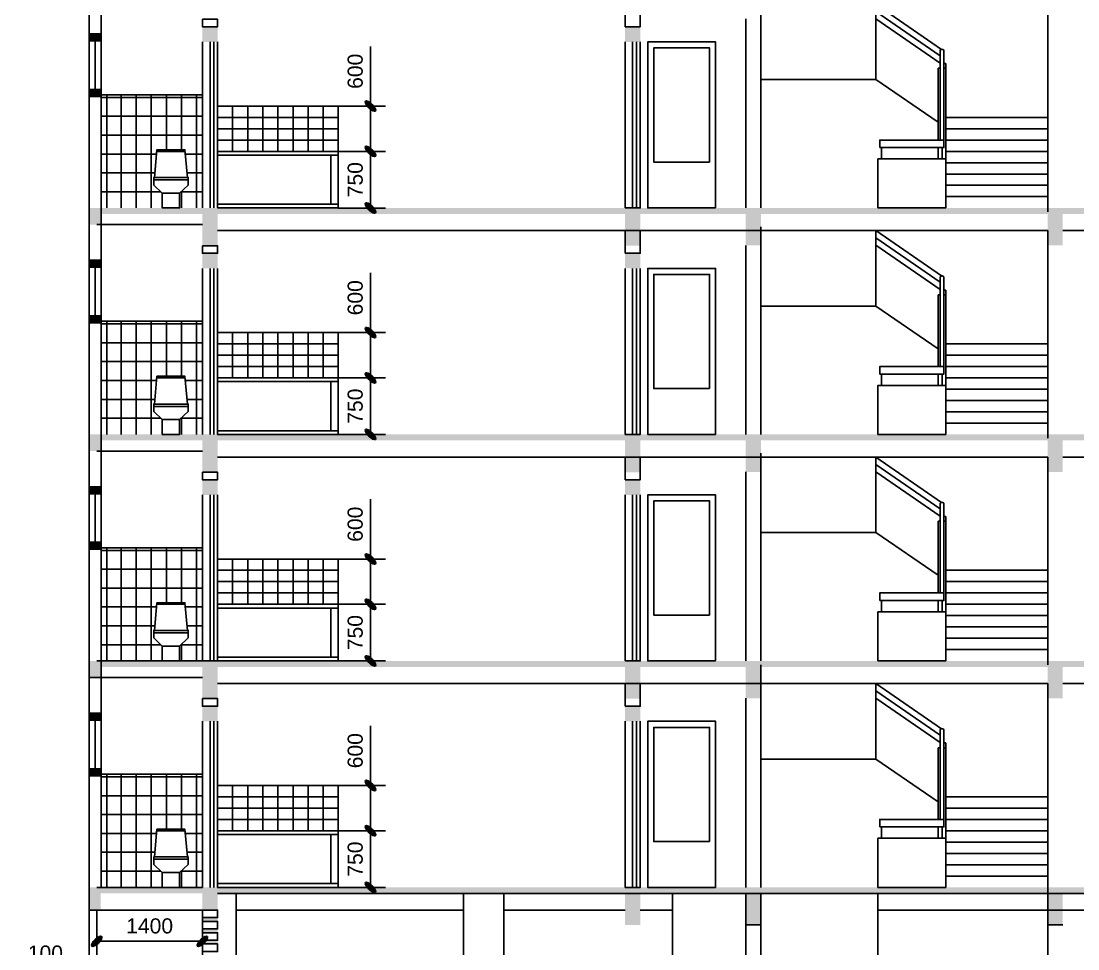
# Model space of a CAD drawing. Extents: x 3511 to 87611, y 1640 to 61040.
# Drawn here: x 34226 to 48229, y 21454 to 33743 of the extents above; entities that cross this region are included whole.
import ezdxf

# ---------------------------------------------------------------- set-up
doc = ezdxf.new("R2010")
doc.units = 0
doc.layers.get('0').update_dxf_attribs({"linetype": 'CONTINUOUS'})
doc.layers.get('DEFPOINTS').update_dxf_attribs({"linetype": 'CONTINUOUS'})
for name, color, linetype in [('BAO', 3, 'CONTINUOUS'), ('CUA', 4, 'CONTINUOUS'), ('DIM', 6, 'CONTINUOUS'), ('HATCH', 6, 'CONTINUOUS'), ('MAT_CAT', 5, 'CONTINUOUS'), ('mc1', 7, 'CONTINUOUS'), ('MDUNG', 3, 'CONTINUOUS'), ('NET', 5, 'CONTINUOUS'), ('OPMEN', 6, 'CONTINUOUS'), ('TBI', 3, 'CONTINUOUS'), ('TUONG', 35, 'CONTINUOUS')]:
    doc.layers.add(name, color=color, linetype=linetype)
doc.styles.add('VNI-HELVE', font='VHELVEN.TTF')
doc.dimstyles.new('DIM100S', dxfattribs={"dimtxt": 200, "dimasz": 130, "dimexe": 200, "dimexo": 0, "dimgap": 100, "dimtad": 1, "dimdec": 0, "dimrnd": 50, "dimzin": 0, "dimdsep": 46, "dimtxsty": 'VNI-HELVE', "dimblk1": 'ARCHTICK', "dimblk2": 'ARCHTICK', "dimsah": 1, "dimcen": 0, "dimclrd": 6, "dimclre": 6, "dimclrt": 6, "dimadec": 0, "dimazin": 0, "dimtfac": 1, "dimtdec": 0, "dimtofl": 0, "dimtmove": 0, "dimatfit": 3, "dimfxl": 0, "dimtolj": 1, "dimtzin": 0, "dimarcsym": 0})

# ---------------------------------------------------------------- blocks, each defined once
blk = doc.blocks.new('_ArchTick')
h = blk.add_hatch(color=256)
edge = h.paths.add_edge_path()
edge.add_ellipse((0, 0), major_axis=(0.5, 0.5), ratio=0.348148, start_angle=0, end_angle=360)
blk.add_ellipse((0, 0), major_axis=(0.5, 0.5), ratio=0.348148)
blk = doc.blocks.new('*D51')
at = {"color": 6, "linetype": 'ByBlock'}
for p, q in [((35229, 21968), (35229, 21354)), ((36629, 21968), (36629, 21354)), ((35229, 21554), (36629, 21554))]:
    blk.add_line(p, q, dxfattribs=at)
at = {"layer": 'DEFPOINTS', "color": 0, "linetype": 'ByBlock'}
for p in [(35229, 21968), (36629, 21968), (36629, 21554)]:
    blk.add_point(p, dxfattribs=at)
at = {"color": 6, "linetype": 'ByBlock', "xscale": 130, "yscale": 130, "zscale": 130, "rotation": 180}
blk.add_blockref('_ArchTick', (35229, 21554), dxfattribs=at)
at = {"color": 6, "linetype": 'ByBlock', "xscale": 130, "yscale": 130, "zscale": 130}
blk.add_blockref('_ArchTick', (36629, 21554), dxfattribs=at)
at = {"color": 6, "linetype": 'ByBlock', "insert": (35929, 21757), "char_height": 200, "attachment_point": 5, "style": 'VNI-HELVE'}
blk.add_mtext('\\A1;1400', dxfattribs=at)
blk = doc.blocks.new('*D52')
at = {"color": 6, "linetype": 'ByBlock'}
for p, q in [((35129, 22118), (35129, 20994)), ((35229, 21968), (35229, 20994)), ((35129, 21194), (34226, 21194)), ((35229, 21194), (35359, 21194))]:
    blk.add_line(p, q, dxfattribs=at)
at = {"layer": 'DEFPOINTS', "color": 0, "linetype": 'ByBlock'}
for p in [(35129, 22118), (35229, 21968), (35129, 21194)]:
    blk.add_point(p, dxfattribs=at)
at = {"color": 6, "linetype": 'ByBlock', "xscale": 130, "yscale": 130, "zscale": 130}
blk.add_blockref('_ArchTick', (35129, 21194), dxfattribs=at)
at = {"color": 6, "linetype": 'ByBlock', "xscale": 130, "yscale": 130, "zscale": 130, "rotation": 180}
blk.add_blockref('_ArchTick', (35229, 21194), dxfattribs=at)
at = {"color": 6, "linetype": 'ByBlock', "insert": (34548, 21397), "char_height": 200, "attachment_point": 5, "style": 'VNI-HELVE'}
blk.add_mtext('\\A1;100', dxfattribs=at)
blk = doc.blocks.new('*D113')
at = {"color": 6, "linetype": 'ByBlock'}
for p, q in [((38856, 26618), (38856, 27409)), ((38429, 26618), (39056, 26618)), ((38856, 26018), (38856, 26618)), ((38429, 26018), (39056, 26018))]:
    blk.add_line(p, q, dxfattribs=at)
at = {"layer": 'DEFPOINTS', "color": 0, "linetype": 'ByBlock'}
for p in [(38429, 26618), (38856, 26618), (38429, 26018)]:
    blk.add_point(p, dxfattribs=at)
at = {"color": 6, "linetype": 'ByBlock', "xscale": 130, "yscale": 130, "zscale": 130}
for p, rotation in [((38856, 26618), 90), ((38856, 26018), 270)]:
    blk.add_blockref('_ArchTick', p, dxfattribs=dict(at, rotation=rotation))
at = {"color": 6, "linetype": 'ByBlock', "insert": (38654, 27079), "char_height": 200, "attachment_point": 5, "rotation": 90, "style": 'VNI-HELVE'}
blk.add_mtext('\\A1;600', dxfattribs=at)
blk = doc.blocks.new('*D114')
at = {"color": 6, "linetype": 'ByBlock'}
for p, q in [((38429, 26018), (39056, 26018)), ((38856, 25268), (38856, 26018)), ((38429, 25268), (39056, 25268))]:
    blk.add_line(p, q, dxfattribs=at)
at = {"layer": 'DEFPOINTS', "color": 0, "linetype": 'ByBlock'}
for p in [(38429, 26018), (38856, 26018), (38429, 25268)]:
    blk.add_point(p, dxfattribs=at)
at = {"color": 6, "linetype": 'ByBlock', "xscale": 130, "yscale": 130, "zscale": 130}
for p, rotation in [((38856, 26018), 90), ((38856, 25268), 270)]:
    blk.add_blockref('_ArchTick', p, dxfattribs=dict(at, rotation=rotation))
at = {"color": 6, "linetype": 'ByBlock', "insert": (38654, 25643), "char_height": 200, "attachment_point": 5, "rotation": 90, "style": 'VNI-HELVE'}
blk.add_mtext('\\A1;750', dxfattribs=at)
blk = doc.blocks.new('*D115')
at = {"color": 6, "linetype": 'ByBlock'}
for p, q in [((38856, 23618), (38856, 24409)), ((38429, 23618), (39056, 23618)), ((38856, 23018), (38856, 23618)), ((38429, 23018), (39056, 23018))]:
    blk.add_line(p, q, dxfattribs=at)
at = {"layer": 'DEFPOINTS', "color": 0, "linetype": 'ByBlock'}
for p in [(38429, 23618), (38856, 23618), (38429, 23018)]:
    blk.add_point(p, dxfattribs=at)
at = {"color": 6, "linetype": 'ByBlock', "xscale": 130, "yscale": 130, "zscale": 130}
for p, rotation in [((38856, 23618), 90), ((38856, 23018), 270)]:
    blk.add_blockref('_ArchTick', p, dxfattribs=dict(at, rotation=rotation))
at = {"color": 6, "linetype": 'ByBlock', "insert": (38654, 24079), "char_height": 200, "attachment_point": 5, "rotation": 90, "style": 'VNI-HELVE'}
blk.add_mtext('\\A1;600', dxfattribs=at)
blk = doc.blocks.new('*D116')
at = {"color": 6, "linetype": 'ByBlock'}
for p, q in [((38429, 23018), (39056, 23018)), ((38856, 22268), (38856, 23018)), ((38429, 22268), (39056, 22268))]:
    blk.add_line(p, q, dxfattribs=at)
at = {"layer": 'DEFPOINTS', "color": 0, "linetype": 'ByBlock'}
for p in [(38429, 23018), (38856, 23018), (38429, 22268)]:
    blk.add_point(p, dxfattribs=at)
at = {"color": 6, "linetype": 'ByBlock', "xscale": 130, "yscale": 130, "zscale": 130}
for p, rotation in [((38856, 23018), 90), ((38856, 22268), 270)]:
    blk.add_blockref('_ArchTick', p, dxfattribs=dict(at, rotation=rotation))
at = {"color": 6, "linetype": 'ByBlock', "insert": (38654, 22643), "char_height": 200, "attachment_point": 5, "rotation": 90, "style": 'VNI-HELVE'}
blk.add_mtext('\\A1;750', dxfattribs=at)
blk = doc.blocks.new('*D117')
at = {"color": 6, "linetype": 'ByBlock'}
for p, q in [((38856, 29618), (38856, 30409)), ((38429, 29618), (39056, 29618)), ((38856, 29018), (38856, 29618)), ((38429, 29018), (39056, 29018))]:
    blk.add_line(p, q, dxfattribs=at)
at = {"layer": 'DEFPOINTS', "color": 0, "linetype": 'ByBlock'}
for p in [(38429, 29618), (38856, 29618), (38429, 29018)]:
    blk.add_point(p, dxfattribs=at)
at = {"color": 6, "linetype": 'ByBlock', "xscale": 130, "yscale": 130, "zscale": 130}
for p, rotation in [((38856, 29618), 90), ((38856, 29018), 270)]:
    blk.add_blockref('_ArchTick', p, dxfattribs=dict(at, rotation=rotation))
at = {"color": 6, "linetype": 'ByBlock', "insert": (38654, 30079), "char_height": 200, "attachment_point": 5, "rotation": 90, "style": 'VNI-HELVE'}
blk.add_mtext('\\A1;600', dxfattribs=at)
blk = doc.blocks.new('*D118')
at = {"color": 6, "linetype": 'ByBlock'}
for p, q in [((38429, 29018), (39056, 29018)), ((38856, 28268), (38856, 29018)), ((38429, 28268), (39056, 28268))]:
    blk.add_line(p, q, dxfattribs=at)
at = {"layer": 'DEFPOINTS', "color": 0, "linetype": 'ByBlock'}
for p in [(38429, 29018), (38856, 29018), (38429, 28268)]:
    blk.add_point(p, dxfattribs=at)
at = {"color": 6, "linetype": 'ByBlock', "xscale": 130, "yscale": 130, "zscale": 130}
for p, rotation in [((38856, 29018), 90), ((38856, 28268), 270)]:
    blk.add_blockref('_ArchTick', p, dxfattribs=dict(at, rotation=rotation))
at = {"color": 6, "linetype": 'ByBlock', "insert": (38654, 28643), "char_height": 200, "attachment_point": 5, "rotation": 90, "style": 'VNI-HELVE'}
blk.add_mtext('\\A1;750', dxfattribs=at)
blk = doc.blocks.new('*D119')
at = {"color": 6, "linetype": 'ByBlock'}
for p, q in [((38856, 32618), (38856, 33409)), ((38429, 32618), (39056, 32618)), ((38856, 32018), (38856, 32618)), ((38429, 32018), (39056, 32018))]:
    blk.add_line(p, q, dxfattribs=at)
at = {"layer": 'DEFPOINTS', "color": 0, "linetype": 'ByBlock'}
for p in [(38429, 32618), (38856, 32618), (38429, 32018)]:
    blk.add_point(p, dxfattribs=at)
at = {"color": 6, "linetype": 'ByBlock', "xscale": 130, "yscale": 130, "zscale": 130}
for p, rotation in [((38856, 32618), 90), ((38856, 32018), 270)]:
    blk.add_blockref('_ArchTick', p, dxfattribs=dict(at, rotation=rotation))
at = {"color": 6, "linetype": 'ByBlock', "insert": (38654, 33079), "char_height": 200, "attachment_point": 5, "rotation": 90, "style": 'VNI-HELVE'}
blk.add_mtext('\\A1;600', dxfattribs=at)
blk = doc.blocks.new('*D120')
at = {"color": 6, "linetype": 'ByBlock'}
for p, q in [((38429, 32018), (39056, 32018)), ((38856, 31268), (38856, 32018)), ((38429, 31268), (39056, 31268))]:
    blk.add_line(p, q, dxfattribs=at)
at = {"layer": 'DEFPOINTS', "color": 0, "linetype": 'ByBlock'}
for p in [(38429, 32018), (38856, 32018), (38429, 31268)]:
    blk.add_point(p, dxfattribs=at)
at = {"color": 6, "linetype": 'ByBlock', "xscale": 130, "yscale": 130, "zscale": 130}
for p, rotation in [((38856, 32018), 90), ((38856, 31268), 270)]:
    blk.add_blockref('_ArchTick', p, dxfattribs=dict(at, rotation=rotation))
at = {"color": 6, "linetype": 'ByBlock', "insert": (38654, 31643), "char_height": 200, "attachment_point": 5, "rotation": 90, "style": 'VNI-HELVE'}
blk.add_mtext('\\A1;750', dxfattribs=at)

msp = doc.modelspace()

# ---------------------------------------------------------------- hatches: boundary and pattern name
at = {"layer": 'OPMEN'}
h = msp.add_hatch(dxfattribs=at)
h.set_pattern_fill('_USER', color=256, scale=200, angle=90, style=0, pattern_type=0)
h.set_pattern_definition([(90, (38429.19, 32018.44), (-200, 1e-14), [])])
h.paths.add_polyline_path([(36829.2, 32018.4), (38429.2, 32018.4), (38429.2, 32618.4), (36829.2, 32618.4)])
h = msp.add_hatch(dxfattribs=at)
h.set_pattern_fill('_USER', color=256, scale=150, style=0, pattern_type=0)
h.set_pattern_definition([(0, (38429.19, 32018.44), (0, 150), [])])
h.paths.add_polyline_path([(36829.2, 32018.4), (38429.2, 32018.4), (38429.2, 32618.4), (36829.2, 32618.4)])
h = msp.add_hatch(dxfattribs=at)
h.set_pattern_fill('_USER', color=256, scale=200, angle=90, style=0, pattern_type=0)
h.set_pattern_definition([(90, (38429.19, 29018.44), (-200, 1e-14), [])])
h.paths.add_polyline_path([(36829.2, 29018.4), (38429.2, 29018.4), (38429.2, 29618.4), (36829.2, 29618.4)])
h = msp.add_hatch(dxfattribs=at)
h.set_pattern_fill('_USER', color=256, scale=150, style=0, pattern_type=0)
h.set_pattern_definition([(0, (38429.19, 29018.44), (0, 150), [])])
h.paths.add_polyline_path([(36829.2, 29018.4), (38429.2, 29018.4), (38429.2, 29618.4), (36829.2, 29618.4)])
h = msp.add_hatch(dxfattribs=at)
h.set_pattern_fill('_USER', color=256, scale=200, angle=90, style=0, pattern_type=0)
h.set_pattern_definition([(90, (38429.19, 26018.44), (-200, 1e-14), [])])
h.paths.add_polyline_path([(36829.2, 26018.4), (38429.2, 26018.4), (38429.2, 26618.4), (36829.2, 26618.4)])
h = msp.add_hatch(dxfattribs=at)
h.set_pattern_fill('_USER', color=256, scale=150, style=0, pattern_type=0)
h.set_pattern_definition([(0, (38429.19, 26018.44), (0, 150), [])])
h.paths.add_polyline_path([(36829.2, 26018.4), (38429.2, 26018.4), (38429.2, 26618.4), (36829.2, 26618.4)])
h = msp.add_hatch(dxfattribs=at)
h.set_pattern_fill('_USER', color=256, scale=200, angle=90, style=0, pattern_type=0)
h.set_pattern_definition([(90, (38429.19, 23018.44), (-200, 1e-14), [])])
h.paths.add_polyline_path([(36829.2, 23018.4), (38429.2, 23018.4), (38429.2, 23618.4), (36829.2, 23618.4)])
h = msp.add_hatch(dxfattribs=at)
h.set_pattern_fill('_USER', color=256, scale=150, style=0, pattern_type=0)
h.set_pattern_definition([(0, (38429.19, 23018.44), (0, 150), [])])
h.paths.add_polyline_path([(36829.2, 23018.4), (38429.2, 23018.4), (38429.2, 23618.4), (36829.2, 23618.4)])

# ---------------------------------------------------------------- linework, layer by layer
at = {"layer": 'BAO', "color": 3, "linetype": 'Continuous'}
for points in [[(35288.3, 34048.2), (35288.3, 31268.4)], [(43829.2, 33772.8), (43829.2, 31268.4)], [(44029.2, 33772.8), (44029.2, 31268.4)], [(35288.3, 31048.2), (35288.3, 31268.4)], [(35229.2, 31048.2), (36629.2, 31048.2)], [(35288.3, 31048.2), (35288.3, 28268.4)], [(43829.2, 30772.8), (43829.2, 28268.4)], [(44029.2, 30772.8), (44029.2, 28268.4)], [(35288.3, 28048.2), (35288.3, 28268.4)], [(35229.2, 28048.2), (36629.2, 28048.2)], [(35288.3, 28048.2), (35288.3, 25268.4)], [(43829.2, 27772.8), (43829.2, 25268.4)], [(44029.2, 27772.8), (44029.2, 25268.4)], [(35229.2, 25268.4), (36829.2, 25268.4)], [(35288.3, 25048.2), (35288.3, 25268.4)], [(35129.2, 25048.2), (36629.2, 25048.2)], [(35288.3, 25048.2), (35288.3, 22268.4)], [(43829.2, 24772.8), (43829.2, 22268.4)], [(44029.2, 24772.8), (44029.2, 22268.4)], [(35129.2, 21968.4), (36629.2, 21968.4)], [(47829.2, 21968.4), (51429.2, 21968.4)], [(43829.2, 21772.8), (44029.2, 21772.8)], [(47829.2, 21772.8), (48029.2, 21772.8)]]:
    msp.add_lwpolyline(points, dxfattribs=at)
for points in [[(36629.2, 33768.4), (36829.2, 33768.4), (36829.2, 33668.4), (36629.2, 33668.4)], [(36629.2, 30768.4), (36829.2, 30768.4), (36829.2, 30668.4), (36629.2, 30668.4)], [(36629.2, 27768.4), (36829.2, 27768.4), (36829.2, 27668.4), (36629.2, 27668.4)], [(36629.2, 24768.4), (36829.2, 24768.4), (36829.2, 24668.4), (36629.2, 24668.4)], [(36629.2, 21868.4), (36829.2, 21868.4), (36829.2, 21968.4), (36629.2, 21968.4)], [(36629.2, 21718.4), (36829.2, 21718.4), (36829.2, 21818.4), (36629.2, 21818.4)], [(36629.2, 21568.4), (36829.2, 21568.4), (36829.2, 21668.4), (36629.2, 21668.4)], [(36629.2, 21418.4), (36829.2, 21418.4), (36829.2, 21518.4), (36629.2, 21518.4)]]:
    msp.add_lwpolyline(points, close=True, dxfattribs=at)
at = {"layer": 'CUA', "color": 4, "linetype": 'ByBlock'}
for p, q in [((44029.2, 32968.4), (44029.2, 34018.4)), ((44029.2, 32968.4), (44029.2, 34018.4)), ((45551.9, 32968.4), (45551.9, 33968.4)), ((46404.2, 33268.4), (46404.2, 32168.4)), ((46454.2, 33268.4), (46454.2, 32168.4)), ((46379.2, 33118.4), (46379.2, 32168.4)), ((46404.2, 33118.4), (46379.2, 33118.4)), ((46379.2, 33118.4), (46404.2, 33118.4)), ((46454.2, 33181.2), (46479.2, 33181.2)), ((46479.2, 33118.4), (46454.2, 33118.4)), ((46454.2, 33118.4), (46479.2, 33118.4)), ((46479.2, 31918.4), (46479.2, 33181.2)), ((45551.9, 32968.4), (44029.2, 32968.4)), ((45479.2, 32968.4), (44029.2, 32968.4)), ((46479.2, 32468.4), (47829.2, 32468.4)), ((46479.2, 32318.4), (47829.2, 32318.4)), ((45629.2, 32068.4), (45629.2, 31918.4)), ((46379.2, 32068.4), (46379.2, 31918.4)), ((46429.2, 32068.4), (46429.2, 31918.4)), ((46479.2, 32168.4), (47829.2, 32168.4)), ((46479.2, 32018.4), (47829.2, 32018.4)), ((46479.2, 31868.4), (47829.2, 31868.4)), ((46479.2, 31718.4), (47829.2, 31718.4)), ((46479.2, 31568.4), (47829.2, 31568.4)), ((46479.2, 31418.4), (47829.2, 31418.4)), ((44029.2, 29968.4), (44029.2, 31018.4)), ((44029.2, 29968.4), (44029.2, 30968.4)), ((45551.9, 29968.4), (45551.9, 30968.4)), ((46404.2, 30268.4), (46404.2, 29168.4)), ((46454.2, 30268.4), (46454.2, 29168.4)), ((46379.2, 30118.4), (46379.2, 29168.4)), ((46404.2, 30118.4), (46379.2, 30118.4)), ((46379.2, 30118.4), (46404.2, 30118.4)), ((46454.2, 30181.2), (46479.2, 30181.2)), ((46479.2, 30118.4), (46454.2, 30118.4)), ((46454.2, 30118.4), (46479.2, 30118.4)), ((46479.2, 28918.4), (46479.2, 30181.2)), ((45551.9, 29968.4), (44029.2, 29968.4)), ((45479.2, 29968.4), (44029.2, 29968.4)), ((46479.2, 29468.4), (47829.2, 29468.4)), ((46479.2, 29318.4), (47829.2, 29318.4)), ((46479.2, 29168.4), (47829.2, 29168.4)), ((45629.2, 29068.4), (45629.2, 28918.4)), ((46379.2, 29068.4), (46379.2, 28918.4)), ((46429.2, 29068.4), (46429.2, 28918.4)), ((46479.2, 29018.4), (47829.2, 29018.4)), ((46479.2, 28868.4), (47829.2, 28868.4)), ((46479.2, 28718.4), (47829.2, 28718.4)), ((46479.2, 28568.4), (47829.2, 28568.4)), ((46479.2, 28418.4), (47829.2, 28418.4)), ((44029.2, 26968.4), (44029.2, 28018.4)), ((44029.2, 26968.4), (44029.2, 28018.4)), ((45551.9, 26968.4), (45551.9, 27968.4)), ((46404.2, 27268.4), (46404.2, 26168.4)), ((46454.2, 27268.4), (46454.2, 26168.4)), ((46454.2, 27181.2), (46479.2, 27181.2)), ((46479.2, 25918.4), (46479.2, 27181.2)), ((46379.2, 27118.4), (46379.2, 26168.4)), ((46404.2, 27118.4), (46379.2, 27118.4)), ((46379.2, 27118.4), (46404.2, 27118.4)), ((46479.2, 27118.4), (46454.2, 27118.4)), ((46454.2, 27118.4), (46479.2, 27118.4)), ((45551.9, 26968.4), (44029.2, 26968.4)), ((45479.2, 26968.4), (44029.2, 26968.4)), ((46479.2, 26468.4), (47829.2, 26468.4)), ((46479.2, 26318.4), (47829.2, 26318.4)), ((45629.2, 26068.4), (45629.2, 25918.4)), ((46379.2, 26068.4), (46379.2, 25918.4)), ((46429.2, 26068.4), (46429.2, 25918.4)), ((46479.2, 26168.4), (47829.2, 26168.4)), ((46479.2, 26018.4), (47829.2, 26018.4)), ((46479.2, 25868.4), (47829.2, 25868.4)), ((46479.2, 25718.4), (47829.2, 25718.4)), ((46479.2, 25568.4), (47829.2, 25568.4)), ((46479.2, 25418.4), (47829.2, 25418.4)), ((44029.2, 23968.4), (44029.2, 25218.4)), ((45551.9, 23968.4), (45551.9, 24968.4)), ((46404.2, 24268.4), (46404.2, 23168.4)), ((46454.2, 24268.4), (46454.2, 23168.4)), ((46379.2, 24118.4), (46379.2, 23168.4)), ((46404.2, 24118.4), (46379.2, 24118.4)), ((46379.2, 24118.4), (46404.2, 24118.4)), ((46454.2, 24181.2), (46479.2, 24181.2)), ((46479.2, 24118.4), (46454.2, 24118.4)), ((46454.2, 24118.4), (46479.2, 24118.4)), ((46479.2, 22918.4), (46479.2, 24181.2)), ((45551.9, 23968.4), (44029.2, 23968.4)), ((46479.2, 23468.4), (47829.2, 23468.4)), ((46479.2, 23318.4), (47829.2, 23318.4)), ((46479.2, 23168.4), (47829.2, 23168.4)), ((45629.2, 23068.4), (45629.2, 22918.4)), ((46379.2, 23068.4), (46379.2, 22918.4)), ((46429.2, 23068.4), (46429.2, 22918.4)), ((46479.2, 23018.4), (47829.2, 23018.4)), ((46479.2, 22868.4), (47829.2, 22868.4)), ((46479.2, 22718.4), (47829.2, 22718.4)), ((46479.2, 22568.4), (47829.2, 22568.4)), ((46479.2, 22418.4), (47829.2, 22418.4))]:
    msp.add_line(p, q, dxfattribs=at)
at = {"layer": 'CUA', "color": 4}
for p, q in [((46424.2, 33368.4), (45551.9, 33968.4)), ((46404.2, 33285.1), (45551.9, 33871.3)), ((46404.2, 33188), (45551.9, 33774.2)), ((46379.2, 32403.4), (45551.9, 32968.4)), ((46424.2, 30368.4), (45551.9, 30968.4)), ((46404.2, 30285.1), (45551.9, 30871.3)), ((46404.2, 30188), (45551.9, 30774.2)), ((46379.2, 29403.4), (45551.9, 29968.4)), ((46424.2, 27368.4), (45551.9, 27968.4)), ((46404.2, 27285.1), (45551.9, 27871.3)), ((46404.2, 27188), (45551.9, 27774.2)), ((46379.2, 26403.4), (45551.9, 26968.4)), ((46424.2, 24368.4), (45551.9, 24968.4)), ((46404.2, 24285.1), (45551.9, 24871.3)), ((46404.2, 24188), (45551.9, 24774.2)), ((46379.2, 23403.4), (45551.9, 23968.4))]:
    msp.add_line(p, q, dxfattribs=at)
at = {"layer": 'CUA', "color": 4, "linetype": 'Continuous'}
for points in [[(35208.8, 33483.5), (35208.8, 32839.8)], [(35208.8, 30483.5), (35208.8, 29839.8)], [(35208.8, 27483.5), (35208.8, 26839.8)], [(35208.8, 24483.5), (35208.8, 23839.8)]]:
    msp.add_lwpolyline(points, dxfattribs=at)
at = {"layer": 'CUA', "color": 3, "linetype": 'Continuous'}
for points in [[(43429.2, 31268.4), (42529.2, 31268.4), (42529.2, 33468.4), (43429.2, 33468.4)], [(43429.2, 28268.4), (42529.2, 28268.4), (42529.2, 30468.4), (43429.2, 30468.4)], [(43429.2, 25268.4), (42529.2, 25268.4), (42529.2, 27468.4), (43429.2, 27468.4)], [(43429.2, 22268.4), (42529.2, 22268.4), (42529.2, 24468.4), (43429.2, 24468.4)]]:
    msp.add_lwpolyline(points, close=True, dxfattribs=at)
at = {"layer": 'CUA', "color": 4, "linetype": 'ByBlock'}
for points in [[(46454.2, 33268.4), (46454.2, 33348.4, 0.4142136), (46434.2, 33368.4), (46424.2, 33368.4, 0.4142136), (46404.2, 33348.4), (46404.2, 33268.4)], [(46454.2, 30268.4), (46454.2, 30348.4, 0.4142136), (46434.2, 30368.4), (46424.2, 30368.4, 0.4142136), (46404.2, 30348.4), (46404.2, 30268.4)], [(46454.2, 27268.4), (46454.2, 27348.4, 0.4142136), (46434.2, 27368.4), (46424.2, 27368.4, 0.4142136), (46404.2, 27348.4), (46404.2, 27268.4)], [(46454.2, 24268.4), (46454.2, 24348.4, 0.4142136), (46434.2, 24368.4), (46424.2, 24368.4, 0.4142136), (46404.2, 24348.4), (46404.2, 24268.4)]]:
    msp.add_lwpolyline(points, format="xyb", dxfattribs=at)
for points in [[(45604.2, 32068.4), (46454.2, 32068.4), (46454.2, 32168.4), (45604.2, 32168.4)], [(45579.2, 31268.4), (46479.2, 31268.4), (46479.2, 31918.4), (45579.2, 31918.4)], [(45604.2, 29068.4), (46454.2, 29068.4), (46454.2, 29168.4), (45604.2, 29168.4)], [(45579.2, 28268.4), (46479.2, 28268.4), (46479.2, 28918.4), (45579.2, 28918.4)], [(45604.2, 26068.4), (46454.2, 26068.4), (46454.2, 26168.4), (45604.2, 26168.4)], [(45579.2, 25268.4), (46479.2, 25268.4), (46479.2, 25918.4), (45579.2, 25918.4)], [(45604.2, 23068.4), (46454.2, 23068.4), (46454.2, 23168.4), (45604.2, 23168.4)], [(45579.2, 22268.4), (46479.2, 22268.4), (46479.2, 22918.4), (45579.2, 22918.4)]]:
    msp.add_lwpolyline(points, close=True, dxfattribs=at)
at = {"layer": 'DIM', "color": 4, "linetype": 'ByBlock'}
for points in [[(38429.2, 31318.4), (38329.2, 31318.4), (38329.2, 31968.4), (38429.2, 31968.4)], [(38429.2, 28318.4), (38329.2, 28318.4), (38329.2, 28968.4), (38429.2, 28968.4)], [(38429.2, 25318.4), (38329.2, 25318.4), (38329.2, 25968.4), (38429.2, 25968.4)], [(38429.2, 22318.4), (38329.2, 22318.4), (38329.2, 22968.4), (38429.2, 22968.4)]]:
    msp.add_lwpolyline(points, close=True, dxfattribs=at)
at = {"layer": 'HATCH', "color": 6}
for p, q in [((35288.3, 32768.4), (36629.2, 32768.4)), ((35360.4, 31268.4), (35360.4, 32768.4)), ((35551, 31268.4), (35551, 32768.4)), ((35751, 31268.4), (35751, 32768.4)), ((35951, 31268.4), (35951, 32768.4)), ((36151, 32039.4), (36151, 32768.4)), ((36351, 32039.4), (36351, 32768.4)), ((36551, 31268.4), (36551, 32768.4)), ((35288.3, 32732.9), (36629.2, 32732.9)), ((35288.3, 32482.9), (36629.2, 32482.9)), ((35288.3, 32232.9), (36629.2, 32232.9)), ((35288.3, 31982.9), (36021.6, 31982.9)), ((35551, 31268.4), (35551, 31936)), ((36401.5, 31982.9), (36629.2, 31982.9)), ((35288.3, 31732.9), (35999.7, 31732.9)), ((36423.4, 31732.9), (36629.2, 31732.9)), ((35288.3, 31482.9), (36076.9, 31482.9)), ((36346.2, 31482.9), (36629.2, 31482.9)), ((36351, 31268.4), (36351, 31487.5)), ((35288.3, 29768.4), (36629.2, 29768.4)), ((35288.3, 29732.9), (36629.2, 29732.9)), ((35360.4, 28268.4), (35360.4, 29768.4)), ((35551, 28268.4), (35551, 29768.4)), ((35751, 28268.4), (35751, 29768.4)), ((35951, 28268.4), (35951, 29768.4)), ((36151, 29039.4), (36151, 29768.4)), ((36351, 29039.4), (36351, 29768.4)), ((36551, 28268.4), (36551, 29768.4)), ((35288.3, 29482.9), (36629.2, 29482.9)), ((35288.3, 29232.9), (36629.2, 29232.9)), ((35288.3, 28982.9), (36021.6, 28982.9)), ((35551, 28268.4), (35551, 28936)), ((36401.5, 28982.9), (36629.2, 28982.9)), ((35288.3, 28732.9), (35999.7, 28732.9)), ((36423.4, 28732.9), (36629.2, 28732.9)), ((35288.3, 28482.9), (36076.9, 28482.9)), ((36346.2, 28482.9), (36629.2, 28482.9)), ((36351, 28268.4), (36351, 28487.5)), ((35288.3, 26768.4), (36629.2, 26768.4)), ((35360.4, 25268.4), (35360.4, 26768.4)), ((35551, 25268.4), (35551, 26768.4)), ((35751, 25268.4), (35751, 26768.4)), ((35951, 25268.4), (35951, 26768.4)), ((36151, 26039.4), (36151, 26768.4)), ((36351, 26039.4), (36351, 26768.4)), ((36551, 25268.4), (36551, 26768.4)), ((35288.3, 26732.9), (36629.2, 26732.9)), ((35288.3, 26482.9), (36629.2, 26482.9)), ((35288.3, 26232.9), (36629.2, 26232.9)), ((35288.3, 25982.9), (36021.6, 25982.9)), ((35551, 25268.4), (35551, 25936)), ((36401.5, 25982.9), (36629.2, 25982.9)), ((35288.3, 25732.9), (35999.7, 25732.9)), ((36423.4, 25732.9), (36629.2, 25732.9)), ((36351, 25268.4), (36351, 25487.5)), ((35288.3, 25482.9), (36076.9, 25482.9)), ((36346.2, 25482.9), (36629.2, 25482.9)), ((35288.3, 23768.4), (36629.2, 23768.4)), ((35288.3, 23732.9), (36629.2, 23732.9)), ((35360.4, 22268.4), (35360.4, 23768.4)), ((35551, 22268.4), (35551, 23768.4)), ((35751, 22268.4), (35751, 23768.4)), ((35951, 22268.4), (35951, 23768.4)), ((36151, 23039.4), (36151, 23768.4)), ((36351, 23039.4), (36351, 23768.4)), ((36551, 22268.4), (36551, 23768.4)), ((35288.3, 23482.9), (36629.2, 23482.9)), ((35288.3, 23232.9), (36629.2, 23232.9)), ((35288.3, 22982.9), (36021.6, 22982.9)), ((36401.5, 22982.9), (36629.2, 22982.9)), ((35551, 22268.4), (35551, 22936)), ((35288.3, 22732.9), (35999.7, 22732.9)), ((36423.4, 22732.9), (36629.2, 22732.9)), ((35288.3, 22482.9), (36076.9, 22482.9)), ((36346.2, 22482.9), (36629.2, 22482.9)), ((36351, 22268.4), (36351, 22487.5))]:
    msp.add_line(p, q, dxfattribs=at)
at = {"layer": 'MAT_CAT', "color": 6}
for p, q in [((36829.2, 31968.4), (36829.2, 31318.4)), ((36829.2, 31968.4), (36829.2, 31318.4)), ((38429.2, 31968.4), (38429.2, 31318.4)), ((36829.2, 28968.4), (36829.2, 28318.4)), ((36829.2, 28968.4), (36829.2, 28318.4)), ((38429.2, 28968.4), (38429.2, 28318.4)), ((36829.2, 25968.4), (36829.2, 25318.4)), ((36829.2, 25968.4), (36829.2, 25318.4)), ((38429.2, 25968.4), (38429.2, 25318.4)), ((36829.2, 22968.4), (36829.2, 22318.4)), ((36829.2, 22968.4), (36829.2, 22318.4)), ((38429.2, 22968.4), (38429.2, 22318.4))]:
    msp.add_line(p, q, dxfattribs=at)
at = {"layer": 'MAT_CAT', "color": 5, "linetype": 'Continuous'}
for points in [[(35129.2, 33576.1), (35288.3, 33576.1)], [(35288.3, 33483.5), (35129.2, 33483.5)], [(35129.2, 32839.8), (35288.3, 32839.8)], [(35288.3, 32747.3), (35129.2, 32747.3)], [(35288.3, 32747.3), (35129.2, 32747.3)], [(35129.2, 30576.1), (35288.3, 30576.1)], [(35288.3, 30483.5), (35129.2, 30483.5)], [(35129.2, 29839.8), (35288.3, 29839.8)], [(35288.3, 29747.3), (35129.2, 29747.3)], [(35288.3, 29747.3), (35129.2, 29747.3)], [(35129.2, 27576.1), (35288.3, 27576.1)], [(35288.3, 27483.5), (35129.2, 27483.5)], [(35129.2, 26839.8), (35288.3, 26839.8)], [(35288.3, 26747.3), (35129.2, 26747.3)], [(35129.2, 24576.1), (35288.3, 24576.1)], [(35288.3, 24483.5), (35129.2, 24483.5)], [(35129.2, 23839.8), (35288.3, 23839.8)], [(35288.3, 23747.3), (35129.2, 23747.3)], [(35288.3, 23747.3), (35129.2, 23747.3)], [(36829.2, 22188.4), (56029.2, 22188.4)]]:
    msp.add_lwpolyline(points, dxfattribs=at)
at = {"layer": 'MAT_CAT', "color": 4}
for points in [[(36829.2, 31968.4), (38429.2, 31968.4), (38429.2, 32018.4), (36829.2, 32018.4)], [(36829.2, 31268.4), (38429.2, 31268.4), (38429.2, 31318.4), (36829.2, 31318.4)], [(36829.2, 28968.4), (38429.2, 28968.4), (38429.2, 29018.4), (36829.2, 29018.4)], [(36829.2, 28268.4), (38429.2, 28268.4), (38429.2, 28318.4), (36829.2, 28318.4)], [(36829.2, 25968.4), (38429.2, 25968.4), (38429.2, 26018.4), (36829.2, 26018.4)], [(36829.2, 25268.4), (38429.2, 25268.4), (38429.2, 25318.4), (36829.2, 25318.4)], [(36829.2, 22968.4), (38429.2, 22968.4), (38429.2, 23018.4), (36829.2, 23018.4)], [(36829.2, 22268.4), (38429.2, 22268.4), (38429.2, 22318.4), (36829.2, 22318.4)]]:
    msp.add_lwpolyline(points, close=True, dxfattribs=at)
at = {"layer": 'MAT_CAT', "color": 5, "linetype": 'Continuous'}
for points in [[(35129.2, 33483.5), (35288.3, 33483.5), (35129.2, 33576.1), (35288.3, 33576.1)], [(35129.2, 32747.3), (35288.3, 32747.3), (35129.2, 32839.8), (35288.3, 32839.8)], [(43829.2, 30772.8), (44029.2, 30772.8), (43829.2, 31188.4), (44029.2, 31188.4)], [(47829.2, 30772.8), (48029.2, 30772.8), (47829.2, 31188.4), (48029.2, 31188.4)], [(35129.2, 30483.5), (35288.3, 30483.5), (35129.2, 30576.1), (35288.3, 30576.1)], [(35129.2, 29747.3), (35288.3, 29747.3), (35129.2, 29839.8), (35288.3, 29839.8)], [(43829.2, 27772.8), (44029.2, 27772.8), (43829.2, 28188.4), (44029.2, 28188.4)], [(47829.2, 27772.8), (48029.2, 27772.8), (47829.2, 28188.4), (48029.2, 28188.4)], [(35129.2, 27483.5), (35288.3, 27483.5), (35129.2, 27576.1), (35288.3, 27576.1)], [(35129.2, 26747.3), (35288.3, 26747.3), (35129.2, 26839.8), (35288.3, 26839.8)], [(43829.2, 24772.8), (44029.2, 24772.8), (43829.2, 25188.4), (44029.2, 25188.4)], [(47829.2, 24772.8), (48029.2, 24772.8), (47829.2, 25188.4), (48029.2, 25188.4)], [(35129.2, 24483.5), (35288.3, 24483.5), (35129.2, 24576.1), (35288.3, 24576.1)], [(35129.2, 23747.3), (35288.3, 23747.3), (35129.2, 23839.8), (35288.3, 23839.8)], [(43829.2, 21772.8), (44029.2, 21772.8), (43829.2, 22188.4), (44029.2, 22188.4)], [(47829.2, 21772.8), (48029.2, 21772.8), (47829.2, 22188.4), (48029.2, 22188.4)]]:
    msp.add_solid(points, dxfattribs=at)
at = {"layer": 'mc1', "color": 4, "linetype": 'ByBlock'}
for p, q in [((36729.2, 31268.4), (36729.2, 33468.4)), ((36779.2, 31268.4), (36779.2, 33468.4)), ((36829.2, 31268.4), (36829.2, 33468.4)), ((42329.2, 31268.4), (42329.2, 33468.4)), ((42379.2, 31268.4), (42379.2, 33468.4)), ((36729.2, 28268.4), (36729.2, 30468.4)), ((36779.2, 28268.4), (36779.2, 30468.4)), ((36829.2, 28268.4), (36829.2, 30468.4)), ((42329.2, 28268.4), (42329.2, 30468.4)), ((42379.2, 28268.4), (42379.2, 30468.4)), ((36729.2, 25268.4), (36729.2, 27468.4)), ((36779.2, 25268.4), (36779.2, 27468.4)), ((36829.2, 25268.4), (36829.2, 27468.4)), ((42329.2, 25268.4), (42329.2, 27468.4)), ((42379.2, 25268.4), (42379.2, 27468.4)), ((36629.2, 22268.4), (36629.2, 24468.4)), ((36729.2, 22268.4), (36729.2, 24468.4)), ((36729.2, 22268.4), (36729.2, 24468.4)), ((36779.2, 22268.4), (36779.2, 24468.4)), ((36779.2, 22268.4), (36779.2, 24468.4)), ((36829.2, 22268.4), (36829.2, 24468.4)), ((36829.2, 22268.4), (36829.2, 24468.4)), ((42329.2, 22268.4), (42329.2, 24468.4)), ((42379.2, 22268.4), (42379.2, 24468.4))]:
    msp.add_line(p, q, dxfattribs=at)
for points in [[(43349.2, 31875.4), (42609.2, 31875.4), (42609.2, 33388.4), (43349.2, 33388.4)], [(43349.2, 28875.4), (42609.2, 28875.4), (42609.2, 30388.4), (43349.2, 30388.4)], [(43349.2, 25875.4), (42609.2, 25875.4), (42609.2, 27388.4), (43349.2, 27388.4)], [(43349.2, 22875.4), (42609.2, 22875.4), (42609.2, 24388.4), (43349.2, 24388.4)]]:
    msp.add_lwpolyline(points, close=True, dxfattribs=at)
at = {"layer": 'mc1', "color": 5, "linetype": 'ByBlock'}
for points in [[(42229.2, 31268.4), (42229.2, 31268.4), (42429.2, 31268.4), (42429.2, 31268.4)], [(42229.2, 31268.4), (42229.2, 31268.4), (42429.2, 31268.4), (42429.2, 31268.4)], [(42229.2, 28268.4), (42229.2, 28268.4), (42429.2, 28268.4), (42429.2, 28268.4)], [(42229.2, 28268.4), (42229.2, 28268.4), (42429.2, 28268.4), (42429.2, 28268.4)], [(42229.2, 25268.4), (42229.2, 25268.4), (42429.2, 25268.4), (42429.2, 25268.4)], [(42229.2, 25268.4), (42229.2, 25268.4), (42429.2, 25268.4), (42429.2, 25268.4)], [(42229.2, 22268.4), (42229.2, 22268.4), (42429.2, 22268.4), (42429.2, 22268.4)], [(42229.2, 22268.4), (42229.2, 22268.4), (42429.2, 22268.4), (42429.2, 22268.4)]]:
    msp.add_lwpolyline(points, dxfattribs=at)
for points in [[(36629.2, 33668.4), (36829.2, 33668.4), (36629.2, 33468.4), (36829.2, 33468.4)], [(42229.2, 33668.4), (42429.2, 33668.4), (42229.2, 33468.4), (42429.2, 33468.4)], [(35229.2, 31188.4), (35229.2, 31268.4), (36629.2, 31188.4), (36629.2, 31268.4)], [(36629.2, 31268.4), (36829.2, 31268.4), (36629.2, 30768.4), (36829.2, 30768.4)], [(36629.2, 31268.4), (36829.2, 31268.4), (36629.2, 30768.4), (36829.2, 30768.4)], [(36829.2, 31268.4), (42229.2, 31268.4), (36829.2, 31188.4), (42229.2, 31188.4)], [(36829.2, 31268.4), (42229.2, 31268.4), (36829.2, 31188.4), (42229.2, 31188.4)], [(42229.2, 31268.4), (42429.2, 31268.4), (42229.2, 30968.4), (42429.2, 30968.4)], [(42229.2, 31268.4), (42429.2, 31268.4), (42229.2, 30968.4), (42429.2, 30968.4)], [(42229.2, 31268.4), (42429.2, 31268.4), (42229.2, 30768.4), (42429.2, 30768.4)], [(42229.2, 31268.4), (42429.2, 31268.4), (42229.2, 30768.4), (42429.2, 30768.4)], [(42429.2, 31188.4), (42429.2, 31268.4), (51429.2, 31188.4), (51429.2, 31268.4)], [(43829.2, 31218.4), (44029.2, 31218.4), (43829.2, 30968.4), (44029.2, 30968.4)], [(47829.2, 31218.4), (48029.2, 31218.4), (47829.2, 30968.4), (48029.2, 30968.4)], [(36629.2, 30668.4), (36829.2, 30668.4), (36629.2, 30468.4), (36829.2, 30468.4)], [(42229.2, 30668.4), (42429.2, 30668.4), (42229.2, 30468.4), (42429.2, 30468.4)], [(35229.2, 28188.4), (35229.2, 28268.4), (36629.2, 28188.4), (36629.2, 28268.4)], [(36629.2, 28268.4), (36829.2, 28268.4), (36629.2, 27768.4), (36829.2, 27768.4)], [(36629.2, 28268.4), (36829.2, 28268.4), (36629.2, 27768.4), (36829.2, 27768.4)], [(36829.2, 28268.4), (42229.2, 28268.4), (36829.2, 28188.4), (42229.2, 28188.4)], [(36829.2, 28268.4), (42229.2, 28268.4), (36829.2, 28188.4), (42229.2, 28188.4)], [(42229.2, 28268.4), (42429.2, 28268.4), (42229.2, 27768.4), (42429.2, 27768.4)], [(42229.2, 28268.4), (42429.2, 28268.4), (42229.2, 27768.4), (42429.2, 27768.4)], [(42229.2, 28268.4), (42429.2, 28268.4), (42229.2, 27968.4), (42429.2, 27968.4)], [(42229.2, 28268.4), (42429.2, 28268.4), (42229.2, 27968.4), (42429.2, 27968.4)], [(42429.2, 28188.4), (42429.2, 28268.4), (51429.2, 28188.4), (51429.2, 28268.4)], [(47829.2, 28218.4), (48029.2, 28218.4), (47829.2, 27968.4), (48029.2, 27968.4)], [(36629.2, 27668.4), (36829.2, 27668.4), (36629.2, 27468.4), (36829.2, 27468.4)], [(42229.2, 27668.4), (42429.2, 27668.4), (42229.2, 27468.4), (42429.2, 27468.4)], [(35229.2, 25188.4), (35229.2, 25268.4), (36629.2, 25188.4), (36629.2, 25268.4)], [(36629.2, 25268.4), (36829.2, 25268.4), (36629.2, 24768.4), (36829.2, 24768.4)], [(36629.2, 25268.4), (36829.2, 25268.4), (36629.2, 24768.4), (36829.2, 24768.4)], [(36829.2, 25268.4), (42229.2, 25268.4), (36829.2, 25188.4), (42229.2, 25188.4)], [(36829.2, 25268.4), (42229.2, 25268.4), (36829.2, 25188.4), (42229.2, 25188.4)], [(42229.2, 25268.4), (42429.2, 25268.4), (42229.2, 24968.4), (42429.2, 24968.4)], [(42229.2, 25268.4), (42429.2, 25268.4), (42229.2, 24968.4), (42429.2, 24968.4)], [(42229.2, 25268.4), (42429.2, 25268.4), (42229.2, 24768.4), (42429.2, 24768.4)], [(42229.2, 25268.4), (42429.2, 25268.4), (42229.2, 24768.4), (42429.2, 24768.4)], [(42429.2, 25188.4), (42429.2, 25268.4), (51429.2, 25188.4), (51429.2, 25268.4)], [(43829.2, 25218.4), (44029.2, 25218.4), (43829.2, 24968.4), (44029.2, 24968.4)], [(47829.2, 25218.4), (48029.2, 25218.4), (47829.2, 24968.4), (48029.2, 24968.4)], [(36629.2, 24668.4), (36829.2, 24668.4), (36629.2, 24468.4), (36829.2, 24468.4)], [(42229.2, 24668.4), (42429.2, 24668.4), (42229.2, 24468.4), (42429.2, 24468.4)], [(35229.2, 22188.4), (35229.2, 22268.4), (36629.2, 22188.4), (36629.2, 22268.4)], [(36629.2, 22268.4), (36829.2, 22268.4), (36629.2, 21968.4), (36829.2, 21968.4)], [(36629.2, 22268.4), (36829.2, 22268.4), (36629.2, 21968.4), (36829.2, 21968.4)], [(36829.2, 22268.4), (42229.2, 22268.4), (36829.2, 22188.4), (42229.2, 22188.4)], [(36829.2, 22268.4), (42229.2, 22268.4), (36829.2, 22188.4), (42229.2, 22188.4)], [(42229.2, 22268.4), (42429.2, 22268.4), (42229.2, 21768.4), (42429.2, 21768.4)], [(42229.2, 22268.4), (42429.2, 22268.4), (42229.2, 21768.4), (42429.2, 21768.4)], [(42229.2, 22268.4), (42429.2, 22268.4), (42229.2, 21968.4), (42429.2, 21968.4)], [(42229.2, 22268.4), (42429.2, 22268.4), (42229.2, 21968.4), (42429.2, 21968.4)], [(42429.2, 22188.4), (42429.2, 22268.4), (51429.2, 22188.4), (51429.2, 22268.4)], [(42429.2, 22188.4), (42429.2, 22268.4), (51429.2, 22188.4), (51429.2, 22268.4)], [(43829.2, 22218.4), (44029.2, 22218.4), (43829.2, 21968.4), (44029.2, 21968.4)], [(47829.2, 22218.4), (48029.2, 22218.4), (47829.2, 21968.4), (48029.2, 21968.4)], [(36629.2, 21868.4), (36629.2, 21818.4), (36829.2, 21868.4), (36829.2, 21818.4)], [(36629.2, 21718.4), (36629.2, 21668.4), (36829.2, 21718.4), (36829.2, 21668.4)], [(36629.2, 21568.4), (36629.2, 21518.4), (36829.2, 21568.4), (36829.2, 21518.4)]]:
    msp.add_solid(points, dxfattribs=at)
at = {"layer": 'MDUNG', "color": 3, "linetype": 'Continuous'}
msp.add_lwpolyline([(35129.2, 23839.8), (35288.3, 23839.8)], dxfattribs=at)
at = {"layer": 'NET', "color": 5, "linetype": 'Continuous'}
msp.add_line((36629.2, 22268.4), (35229.2, 22268.4), dxfattribs=at)
for points in [[(35129.2, 31048.2), (35288.3, 31048.2), (35129.2, 31268.4), (35288.3, 31268.4)], [(35129.2, 28048.2), (35288.3, 28048.2), (35129.2, 28268.4), (35288.3, 28268.4)], [(35129.2, 25048.2), (35288.3, 25048.2), (35129.2, 25268.4), (35288.3, 25268.4)], [(35129.2, 21968.4), (35282.2, 21968.4), (35129.2, 22268.4), (35282.2, 22268.4)]]:
    msp.add_solid(points, dxfattribs=at)
at = {"layer": 'OPMEN'}
for points in [[(36829.2, 32018.4), (38429.2, 32018.4), (38429.2, 32618.4), (36829.2, 32618.4)], [(36829.2, 29018.4), (38429.2, 29018.4), (38429.2, 29618.4), (36829.2, 29618.4)], [(36829.2, 26018.4), (38429.2, 26018.4), (38429.2, 26618.4), (36829.2, 26618.4)], [(36829.2, 23018.4), (38429.2, 23018.4), (38429.2, 23618.4), (36829.2, 23618.4)]]:
    msp.add_lwpolyline(points, close=True, dxfattribs=at)
at = {"layer": 'TBI', "color": 4}
for p, q in [((36024.7, 32018.5), (36398.4, 32018.5)), ((35982.5, 31671.4), (36440.5, 31671.4)), ((35982.5, 31640.1), (36440.5, 31640.1)), ((36096.5, 31464.3), (36326.5, 31464.3)), ((36024.7, 29018.5), (36398.4, 29018.5)), ((35982.5, 28671.4), (36440.5, 28671.4)), ((35982.5, 28640.1), (36440.5, 28640.1)), ((36096.5, 28464.3), (36326.5, 28464.3)), ((36024.7, 26018.5), (36398.4, 26018.5)), ((35982.5, 25671.4), (36440.5, 25671.4)), ((35982.5, 25640.1), (36440.5, 25640.1)), ((36096.5, 25464.3), (36326.5, 25464.3)), ((36024.7, 23018.5), (36398.4, 23018.5)), ((35982.5, 22671.4), (36440.5, 22671.4)), ((35982.5, 22640.1), (36440.5, 22640.1)), ((36096.5, 22464.3), (36326.5, 22464.3))]:
    msp.add_line(p, q, dxfattribs=at)
for points in [[(36211.5, 32039.4), (36396.5, 32039.4), (36428.8, 31671.4), (36440.5, 31671.4), (36440.5, 31640.1), (36440.5, 31572.1), (36326.5, 31464.3), (36326.5, 31268.4), (36211.5, 31268.4), (36096.5, 31268.4), (36096.5, 31464.3), (35982.5, 31572.1), (35982.5, 31640.1), (35982.5, 31671.4), (35994.3, 31671.4), (36026.5, 32039.4)], [(36211.5, 29039.4), (36396.5, 29039.4), (36428.8, 28671.4), (36440.5, 28671.4), (36440.5, 28640.1), (36440.5, 28572.1), (36326.5, 28464.3), (36326.5, 28268.4), (36211.5, 28268.4), (36096.5, 28268.4), (36096.5, 28464.3), (35982.5, 28572.1), (35982.5, 28640.1), (35982.5, 28671.4), (35994.3, 28671.4), (36026.5, 29039.4)], [(36211.5, 26039.4), (36396.5, 26039.4), (36428.8, 25671.4), (36440.5, 25671.4), (36440.5, 25640.1), (36440.5, 25572.1), (36326.5, 25464.3), (36326.5, 25268.4), (36211.5, 25268.4), (36096.5, 25268.4), (36096.5, 25464.3), (35982.5, 25572.1), (35982.5, 25640.1), (35982.5, 25671.4), (35994.3, 25671.4), (36026.5, 26039.4)], [(36211.5, 23039.4), (36396.5, 23039.4), (36428.8, 22671.4), (36440.5, 22671.4), (36440.5, 22640.1), (36440.5, 22572.1), (36326.5, 22464.3), (36326.5, 22268.4), (36211.5, 22268.4), (36096.5, 22268.4), (36096.5, 22464.3), (35982.5, 22572.1), (35982.5, 22640.1), (35982.5, 22671.4), (35994.3, 22671.4), (36026.5, 23039.4)]]:
    msp.add_lwpolyline(points, close=True, dxfattribs=at)
at = {"layer": 'TUONG', "color": 3, "linetype": 'ByBlock'}
for p, q in [((35129.2, 21968.4), (35129.2, 50318.4)), ((47829.2, 31218.4), (47829.2, 33968.4)), ((36629.2, 31268.4), (36629.2, 33468.4)), ((42229.2, 31268.4), (42229.2, 33468.4)), ((42429.2, 31268.4), (42429.2, 33468.4)), ((36829.2, 30968.4), (40618.6, 30968.4)), ((36829.2, 30968.4), (40618.6, 30968.4)), ((40429.2, 30968.4), (42229.2, 30968.4)), ((40429.2, 30968.4), (42229.2, 30968.4)), ((42429.2, 30968.4), (47829.2, 30968.4)), ((42429.2, 30968.4), (47829.2, 30968.4)), ((42429.2, 30968.4), (47829.2, 30968.4)), ((47829.2, 28218.4), (47829.2, 30968.4)), ((51429.2, 30968.4), (48029.2, 30968.4)), ((51429.2, 30968.4), (48029.2, 30968.4)), ((51429.2, 30968.4), (48029.2, 30968.4)), ((36629.2, 28268.4), (36629.2, 30468.4)), ((42229.2, 28268.4), (42229.2, 30468.4)), ((42429.2, 28268.4), (42429.2, 30468.4)), ((36829.2, 27968.4), (40618.6, 27968.4)), ((36829.2, 27968.4), (40618.6, 27968.4)), ((40429.2, 27968.4), (42229.2, 27968.4)), ((40429.2, 27968.4), (42229.2, 27968.4)), ((42429.2, 27968.4), (47829.2, 27968.4)), ((42429.2, 27968.4), (47829.2, 27968.4)), ((42429.2, 27968.4), (47829.2, 27968.4)), ((47829.2, 25218.4), (47829.2, 27968.4)), ((51429.2, 27968.4), (48029.2, 27968.4)), ((51429.2, 27968.4), (48029.2, 27968.4)), ((36629.2, 25268.4), (36629.2, 27468.4)), ((42229.2, 25268.4), (42229.2, 27468.4)), ((42429.2, 25268.4), (42429.2, 27468.4)), ((36829.2, 24968.4), (40618.6, 24968.4)), ((36829.2, 24968.4), (40618.6, 24968.4)), ((40429.2, 24968.4), (42229.2, 24968.4)), ((40429.2, 24968.4), (42229.2, 24968.4)), ((42429.2, 24968.4), (47829.2, 24968.4)), ((42429.2, 24968.4), (47829.2, 24968.4)), ((42429.2, 24968.4), (47829.2, 24968.4)), ((47829.2, 22218.4), (47829.2, 24968.4)), ((51429.2, 24968.4), (48029.2, 24968.4)), ((51429.2, 24968.4), (48029.2, 24968.4)), ((36629.2, 22268.4), (36629.2, 24468.4)), ((42229.2, 22268.4), (42229.2, 24468.4)), ((42429.2, 22268.4), (42429.2, 24468.4)), ((37077.4, 17768.4), (37077.4, 22188.4)), ((40089.1, 17768.4), (40089.1, 22188.4)), ((40624.1, 17768.4), (40624.1, 22188.4)), ((42859.1, 22188.4), (42859.1, 17768.4)), ((43829.2, 22188.4), (43829.2, 21218.4)), ((44029.2, 21218.4), (44029.2, 22188.4)), ((45579.2, 22188.4), (45579.2, 17768.4)), ((47829.2, 17768.4), (47829.2, 22218.4)), ((37077.4, 21968.4), (40089.1, 21968.4)), ((40624.1, 21968.4), (42229.2, 21968.4)), ((42429.2, 21968.4), (42859.1, 21968.4)), ((45579.2, 21968.4), (47829.2, 21968.4))]:
    msp.add_line(p, q, dxfattribs=at)
for points in [[(42229.2, 33668.4), (42429.2, 33668.4), (42429.2, 33968.4), (42229.2, 33968.4)], [(42229.2, 30668.4), (42429.2, 30668.4), (42429.2, 30968.4), (42229.2, 30968.4)], [(42229.2, 27668.4), (42429.2, 27668.4), (42429.2, 27968.4), (42229.2, 27968.4)], [(42229.2, 24668.4), (42429.2, 24668.4), (42429.2, 24968.4), (42229.2, 24968.4)]]:
    msp.add_lwpolyline(points, close=True, dxfattribs=at)

# ---------------------------------------------------------------- dimensions: what is measured, and where the dimension line sits
at = {"layer": 'DIM', "color": 6, "linetype": 'ByBlock'}
dim = msp.add_linear_dim(base=(35129.2, 21193.8), p1=(35229.2, 21968.4), p2=(35129.2, 22118.4), dimstyle='DIM100S', dxfattribs=at)
dim.commit()
dim.dimension.update_dxf_attribs({"geometry": '*D52', "text_midpoint": (34547.7, 21193.8), "dimtype": 160})
dim = msp.add_linear_dim(base=(36629.2, 21553.8), p1=(35229.2, 21968.4), p2=(36629.2, 21968.4), dimstyle='DIM100S', dxfattribs=at)
dim.commit()
dim.dimension.update_dxf_attribs({"geometry": '*D51', "text_midpoint": (35929.2, 21756.6)})
at = {"layer": 'OPMEN'}
for base, p1, p2, picture, middle in [((38856.4, 32618.4), (38429.2, 32018.4), (38429.2, 32618.4), '*D119', (38653.7, 33078.8)), ((38856.4, 32018.4), (38429.2, 31268.4), (38429.2, 32018.4), '*D120', (38653.7, 31643.4)), ((38856.4, 29618.4), (38429.2, 29018.4), (38429.2, 29618.4), '*D117', (38653.7, 30078.8)), ((38856.4, 29018.4), (38429.2, 28268.4), (38429.2, 29018.4), '*D118', (38653.7, 28643.4)), ((38856.4, 26618.4), (38429.2, 26018.4), (38429.2, 26618.4), '*D113', (38653.7, 27078.8)), ((38856.4, 26018.4), (38429.2, 25268.4), (38429.2, 26018.4), '*D114', (38653.7, 25643.4)), ((38856.4, 23618.4), (38429.2, 23018.4), (38429.2, 23618.4), '*D115', (38653.7, 24078.8)), ((38856.4, 23018.4), (38429.2, 22268.4), (38429.2, 23018.4), '*D116', (38653.7, 22643.4))]:
    dim = msp.add_linear_dim(base=base, p1=p1, p2=p2, angle=90, dimstyle='DIM100S', dxfattribs=at)
    dim.commit()
    dim.dimension.update_dxf_attribs({"geometry": picture, "text_midpoint": middle})

doc.saveas('drawing.dxf')
